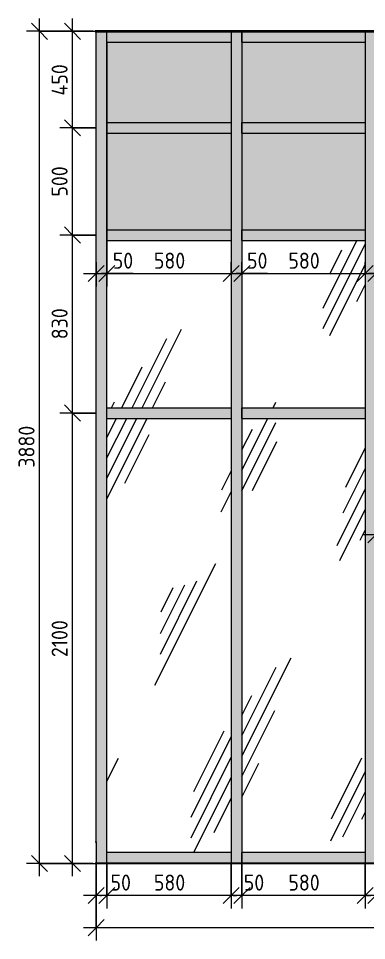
# Model space of a CAD drawing. Header units: millimetres. Extents: x -12093 to 14377, y -395 to 12857.
# Drawn here: x 3289 to 4913, y -360 to 3940 of the extents above; entities that cross this region are included whole.
import ezdxf

# ---------------------------------------------------------------- set-up
doc = ezdxf.new("R2010")
doc.units = ezdxf.units.MM
for name, color, linetype, lineweight in [('A-ANNO-DIMS', 7, 'Continuous', 9), ('A-ANNO-DIMS-50', 7, 'Continuous', 9), ('A-FLOR', 7, 'Continuous', 9), ('A-GENM', 7, 'Continuous', 9), ('A-GLAZ-CURT', 7, 'Continuous', 9), ('A-GLAZ-CWMG', 7, 'Continuous', 9), ('A-WALL-PATT', 7, 'Continuous', 9), ('I-WALL', 7, 'Continuous', 9)]:
    doc.layers.add(name, color=color, linetype=linetype, lineweight=lineweight)
for name, color, linetype, lineweight, true_color in [('A-FLOR-1', 7, 'Continuous', 9, 0x787878), ('A-FLOR-FNSH-1', 7, 'Continuous', 25, 0x3c3c3c), ('A-FLOR-FNSH-2', 7, 'Continuous', 35, 0x3c3c3c)]:
    doc.layers.add(name, color=color, linetype=linetype, lineweight=lineweight, true_color=true_color)
doc.styles.add('ISOCPEUR', font='isocpeur.ttf', dxfattribs={"width": 0.9, "height": 75})
doc.dimstyles.new('ISO-1_5', dxfattribs={"dimscale": 304.8, "dimtxt": 74.698588, "dimasz": 0.246063, "dimexe": 0.19685, "dimexo": 0, "dimgap": 0, "dimtad": 1, "dimdec": 0, "dimrnd": 10, "dimzin": 0, "dimdsep": 46, "dimtxsty": 'ISOCPEUR', "dimblk1": 'OBLIQUE', "dimblk2": 'OBLIQUE', "dimsah": 1, "dimcen": 0.09, "dimdle": 0.19685, "dimazin": 0, "dimtfac": 1, "dimtdec": 4, "dimtix": 1, "dimtmove": 0, "dimatfit": 3, "dimfxl": 1, "dimtvp": 1, "dimtolj": 1, "dimtzin": 0, "dimarcsym": 2})
doc.dimstyles.new('ISO-1_5_1', dxfattribs={"dimscale": 304.8, "dimtxt": 74.698588, "dimasz": 0.246063, "dimexe": 0.19685, "dimexo": 0, "dimgap": 0, "dimtad": 1, "dimdec": 0, "dimrnd": 10, "dimzin": 0, "dimdsep": 46, "dimtxsty": 'ISOCPEUR', "dimblk1": 'OBLIQUE', "dimblk2": 'OBLIQUE', "dimsah": 1, "dimcen": 0.09, "dimdle": 0.19685, "dimazin": 0, "dimtfac": 1, "dimtdec": 4, "dimtix": 1, "dimtmove": 1, "dimatfit": 3, "dimfxl": 1, "dimtvp": 1, "dimtolj": 1, "dimtzin": 0, "dimarcsym": 2})
pattern_1 = [(63.435, (-15626.8, 63.5), (-511.17, 1533.5), [635, -381, 635, -381, -807.81]), (63.435, (-15626.8, 63.5), (-511.17, 1533.5), [-2032, 254, -553.8]), (63.435, (-15658.5, 95.2), (-511.17, 1533.5), [508, -635, 381, -381, -934.81]), (63.435, (-15658.5, 95.2), (-511.17, 1533.5), [-1905, 444.5, -490.3]), (63.435, (-15658.5, 190.5), (-511.17, 1533.5), [381, -762, 254, -381, -1061.81]), (63.435, (-15658.5, 190.5), (-511.17, 1533.5), [-1778, 571.5, -490.3]), (63.435, (-15563.3, 95.2), (-511.17, 1533.5), [381, -762, 317.5, -12809.3]), (63.435, (-15468, 190.5), (-511.17, 1533.5), [190.5, -952.5, 127, -12999.8]), (63.435, (-15626.8, 349.2), (-511.17, 1533.5), [127, -952.5, 127, -508, -1125.31]), (63.435, (-15626.8, 349.2), (-511.17, 1533.5), [-1714.5, 317.5, -807.8]), (63.435, (-15055.3, 254), (-511.17, 1533.5), [635, -952.5, 762, -503]), (63.435, (-15055.3, 158.8), (-511.17, 1533.5), [889, -635, 952.5, -376]), (63.435, (-14991.8, 190.5), (-511.17, 1533.5), [1016, -508, 762, -553.8]), (63.435, (-14896.5, 285.8), (-511.17, 1533.5), [635, -889, 508, -807.8]), (63.435, (-14991.8, 476.2), (-511.17, 1533.5), [317.5, -1270, 381, -871.3]), (63.435, (-14801.3, 381), (-511.17, 1533.5), [254, -1270, 254, -1061.8])]

# ---------------------------------------------------------------- blocks, each defined once
blk = doc.blocks.new('Системная панель - Стекло - 40мм-31924845-В-4')
at = {"layer": 'A-GLAZ-CURT'}
h = blk.add_hatch(dxfattribs=at)
h.set_pattern_fill('FP_6', color=256, style=0, pattern_type=2)
h.set_pattern_definition(pattern_1)
h.paths.add_polyline_path([(-7610, 50), (-7030, 50), (-7030, 2075), (-7610, 2075), (-7610, 1942.6)])
blk = doc.blocks.new('Прямоугольный импост - Импост структурный с накладкой - 190мм-31923628-В-4')
at = {"layer": 'A-GLAZ-CWMG'}
blk.add_hatch(color=256, dxfattribs=at).paths.add_polyline_path([(-7610, 0), (-7030, 0), (-7030, 50), (-7610, 50), (-7610, 40)])
for p, q in [((-7610, 0), (-7610, 50)), ((-7030, 50), (-7610, 50)), ((-7030, 50), (-7030, 0))]:
    blk.add_line(p, q, dxfattribs=at)
blk = doc.blocks.new('Прямоугольный импост - Импост структурный с накладкой - 190мм-32634287-В-4')
at = {"layer": 'A-GLAZ-CWMG'}
blk.add_hatch(color=256, dxfattribs=at).paths.add_polyline_path([(-7660, 3430), (-7610, 3430), (-7610, 3880), (-7660, 3880), (-7660, 3445)])
blk.add_line((-7610, 3430), (-7610, 3880), dxfattribs=at)
blk = doc.blocks.new('Прямоугольный импост - Импост структурный с накладкой - 190мм-31924841-В-4')
at = {"layer": 'A-GLAZ-CWMG'}
blk.add_hatch(color=256, dxfattribs=at).paths.add_polyline_path([(-6395, 0), (-6390, 0), (-6390, 2), (-6355, 2), (-6355, 2100), (-6405, 2100), (-6405, 0)])
for p, q in [((-6405, 2100), (-6405, 0)), ((-6355, 2100), (-6355, 2))]:
    blk.add_line(p, q, dxfattribs=at)
blk = doc.blocks.new('Системная панель - Стекло - 40мм-33226605-В-4')
at = {"layer": 'A-GLAZ-CURT'}
h = blk.add_hatch(dxfattribs=at)
h.set_pattern_fill('FP_6', color=256, style=0, pattern_type=2)
h.set_pattern_definition(pattern_1)
h.paths.add_polyline_path([(-7030, 2125), (-7030, 2905), (-7610, 2905), (-7610, 2125)])
blk = doc.blocks.new('Прямоугольный импост - Импост структурный с накладкой - 190мм-32633541-В-4')
at = {"layer": 'A-GLAZ-CWMG'}
blk.add_hatch(color=256, dxfattribs=at).paths.add_polyline_path([(-7660, 0), (-7610, 0), (-7610, 2100), (-7660, 2100), (-7660, 100)])
blk.add_line((-7610, 0), (-7610, 2100), dxfattribs=at)
blk = doc.blocks.new('Прямоугольный импост - Импост структурный с накладкой - 190мм-33226602-В-4')
at = {"layer": 'A-GLAZ-CWMG'}
blk.add_hatch(color=256, dxfattribs=at).paths.add_polyline_path([(-6405, 2100), (-6355, 2100), (-6355, 2930), (-6405, 2930), (-6405, 2115)])
for p, q in [((-6405, 2930), (-6405, 2100)), ((-6355, 2930), (-6355, 2100))]:
    blk.add_line(p, q, dxfattribs=at)
blk = doc.blocks.new('Прямоугольный импост - Импост структурный с накладкой - 190мм-32633539-В-4')
at = {"layer": 'A-GLAZ-CWMG'}
blk.add_hatch(color=256, dxfattribs=at).paths.add_polyline_path([(-7030, 2075), (-7030, 2125), (-7610, 2125), (-7610, 2075)])
for p, q in [((-7610, 2075), (-7610, 2125)), ((-7610, 2125), (-7030, 2125)), ((-7030, 2125), (-7030, 2075)), ((-7610, 2075), (-7030, 2075))]:
    blk.add_line(p, q, dxfattribs=at)
blk = doc.blocks.new('Системная панель - Стекло - 40мм-31924851-В-4')
at = {"layer": 'A-GLAZ-CURT'}
h = blk.add_hatch(dxfattribs=at)
h.set_pattern_fill('FP_6', color=256, style=0, pattern_type=2)
h.set_pattern_definition(pattern_1)
h.paths.add_polyline_path([(-6405, 50), (-6405, 2075), (-6980, 2075), (-6980, 50)])
blk = doc.blocks.new('Системная панель - Стекло - 40мм-33226608-В-4')
at = {"layer": 'A-GLAZ-CURT'}
h = blk.add_hatch(dxfattribs=at)
h.set_pattern_fill('FP_6', color=256, style=0, pattern_type=2)
h.set_pattern_definition(pattern_1)
h.paths.add_polyline_path([(-6405, 2125), (-6405, 2905), (-6980, 2905), (-6980, 2125), (-6680.3, 2125)])
blk = doc.blocks.new('Прямоугольный импост - Импост структурный с накладкой - 190мм-31923824-В-4')
at = {"layer": 'A-GLAZ-CWMG'}
blk.add_hatch(color=256, dxfattribs=at).paths.add_polyline_path([(-6980, 3830), (-6405, 3830), (-6405, 3880), (-6980, 3880), (-6980, 3840)])
for p, q in [((-6980, 3830), (-6980, 3880)), ((-6405, 3880), (-6405, 3830)), ((-6980, 3830), (-6405, 3830))]:
    blk.add_line(p, q, dxfattribs=at)
blk = doc.blocks.new('Прямоугольный импост - Импост структурный с накладкой - 190мм-31923631-В-4')
at = {"layer": 'A-GLAZ-CWMG'}
blk.add_hatch(color=256, dxfattribs=at).paths.add_polyline_path([(-7030, 3830), (-7030, 3880), (-7610, 3880), (-7610, 3830)])
for p, q in [((-7610, 3830), (-7610, 3880)), ((-7030, 3880), (-7030, 3830)), ((-7610, 3830), (-7030, 3830))]:
    blk.add_line(p, q, dxfattribs=at)
blk = doc.blocks.new('Прямоугольный импост - Импост структурный с накладкой - 190мм-31923825-В-4')
at = {"layer": 'A-GLAZ-CWMG'}
blk.add_hatch(color=256, dxfattribs=at).paths.add_polyline_path([(-6405, 0), (-6405, 50), (-6980, 50), (-6980, 0)])
for p, q in [((-6980, 0), (-6980, 50)), ((-6405, 50), (-6980, 50)), ((-6405, 50), (-6405, 0))]:
    blk.add_line(p, q, dxfattribs=at)
blk = doc.blocks.new('Прямоугольный импост - Импост структурный с накладкой - 190мм-31923826-В-4')
at = {"layer": 'A-GLAZ-CWMG'}
blk.add_hatch(color=256, dxfattribs=at).paths.add_polyline_path([(-6405, 2075), (-6405, 2125), (-6980, 2125), (-6980, 2075), (-6680.3, 2075)])
for p, q in [((-6980, 2075), (-6980, 2125)), ((-6980, 2125), (-6405, 2125)), ((-6405, 2125), (-6405, 2075)), ((-6980, 2075), (-6405, 2075))]:
    blk.add_line(p, q, dxfattribs=at)
blk = doc.blocks.new('Плинтус - Плинтус керамогранит бежевый-32865246-В-4')
at = {"layer": 'A-GENM'}
blk.add_hatch(color=256, dxfattribs=at).paths.add_polyline_path([(-7660, 0), (-7660, 100), (-7664.3, 100), (-7664.3, 0)])
for p, q in [((-7664.3, 100), (-7660, 100)), ((-7660, 100), (-7660, 0))]:
    blk.add_line(p, q, dxfattribs=at)
blk = doc.blocks.new('Прямоугольный импост - Импост структурный с накладкой - 190мм-33226603-В-4')
at = {"layer": 'A-GLAZ-CWMG'}
blk.add_hatch(color=256, dxfattribs=at).paths.add_polyline_path([(-6990, 2100), (-6980, 2100), (-6980, 2930), (-7030, 2930), (-7030, 2100), (-7020, 2100)])
for p, q in [((-7030, 2930), (-7030, 2100)), ((-6980, 2930), (-6980, 2100))]:
    blk.add_line(p, q, dxfattribs=at)
blk = doc.blocks.new('Прямоугольный импост - Импост структурный с накладкой - 190мм-31924844-В-4')
at = {"layer": 'A-GLAZ-CWMG'}
blk.add_hatch(color=256, dxfattribs=at).paths.add_polyline_path([(-6980, 0), (-6980, 2100), (-7030, 2100), (-7030, 0), (-6990, 0)])
for p, q in [((-7030, 2100), (-7030, 0)), ((-6980, 2100), (-6980, 0))]:
    blk.add_line(p, q, dxfattribs=at)
blk = doc.blocks.new('Системная панель - Сэндвич - 40мм-32634336-В-4')
at = {"layer": 'A-GLAZ-CURT'}
blk.add_hatch(color=256, dxfattribs=at).paths.add_polyline_path([(-7610, 3455), (-7030, 3455), (-7030, 3830), (-7610, 3830), (-7610, 3470)])
blk = doc.blocks.new('Системная панель - Сэндвич - 40мм-32634339-В-4')
at = {"layer": 'A-GLAZ-CURT'}
blk.add_hatch(color=256, dxfattribs=at).paths.add_polyline_path([(-6405, 3455), (-6405, 3830), (-6980, 3830), (-6980, 3455), (-6680.3, 3455)])
blk = doc.blocks.new('Прямоугольный импост - Импост структурный с накладкой - 190мм-33226610-В-4')
at = {"layer": 'A-GLAZ-CWMG'}
blk.add_hatch(color=256, dxfattribs=at).paths.add_polyline_path([(-7620, 2930), (-7610, 2930), (-7610, 3430), (-7660, 3430), (-7660, 2930), (-7640, 2930)])
blk.add_line((-7610, 2930), (-7610, 3430), dxfattribs=at)
blk = doc.blocks.new('Прямоугольный импост - Импост структурный с накладкой - 190мм-32634128-В-4')
at = {"layer": 'A-GLAZ-CWMG'}
blk.add_hatch(color=256, dxfattribs=at).paths.add_polyline_path([(-7610, 3405), (-7030, 3405), (-7030, 3455), (-7610, 3455), (-7610, 3415)])
for p, q in [((-7610, 3405), (-7610, 3455)), ((-7610, 3455), (-7030, 3455)), ((-7030, 3455), (-7030, 3405)), ((-7610, 3405), (-7030, 3405))]:
    blk.add_line(p, q, dxfattribs=at)
blk = doc.blocks.new('Прямоугольный импост - Импост структурный с накладкой - 190мм-32634286-В-4')
at = {"layer": 'A-GLAZ-CWMG'}
blk.add_hatch(color=256, dxfattribs=at).paths.add_polyline_path([(-6980, 3430), (-6980, 3880), (-7030, 3880), (-7030, 3430), (-6990, 3430)])
for p, q in [((-7030, 3880), (-7030, 3430)), ((-6980, 3880), (-6980, 3430))]:
    blk.add_line(p, q, dxfattribs=at)
blk = doc.blocks.new('Системная панель - Стемалит желтый-33226644-В-4')
at = {"layer": 'A-GLAZ-CURT'}
blk.add_hatch(color=256, dxfattribs=at).paths.add_polyline_path([(-7610, 2955), (-7030, 2955), (-7030, 3405), (-7610, 3405)])
blk = doc.blocks.new('Системная панель - Стемалит желтый-33226645-В-4')
at = {"layer": 'A-GLAZ-CURT'}
blk.add_hatch(color=256, dxfattribs=at).paths.add_polyline_path([(-6980, 2955), (-6405, 2955), (-6405, 3405), (-6980, 3405)])
blk = doc.blocks.new('Прямоугольный импост - Импост структурный с накладкой - 190мм-33226616-В-4')
at = {"layer": 'A-GLAZ-CWMG'}
blk.add_hatch(color=256, dxfattribs=at).paths.add_polyline_path([(-7610, 2100), (-7610, 2930), (-7660, 2930), (-7660, 2100), (-7620, 2100)])
blk.add_line((-7610, 2100), (-7610, 2930), dxfattribs=at)
blk = doc.blocks.new('Прямоугольный импост - Импост структурный с накладкой - 190мм-33226604-В-4')
at = {"layer": 'A-GLAZ-CWMG'}
blk.add_hatch(color=256, dxfattribs=at).paths.add_polyline_path([(-6990, 2930), (-6980, 2930), (-6980, 3430), (-7030, 3430), (-7030, 2930), (-7020, 2930)])
for p, q in [((-7030, 3430), (-7030, 2930)), ((-6980, 3430), (-6980, 2930))]:
    blk.add_line(p, q, dxfattribs=at)
blk = doc.blocks.new('DIMBLOCK92-В-4')
at = {"layer": 'A-ANNO-DIMS-50'}
for p, q in [((4957.1, 1478.7), (4957.1, 1591.8)), ((5857.1, 1478.7), (5857.1, 1591.8)), ((5857.1, 1531.8), (4897.1, 1531.8)), ((4957.1, 1531.8), (4957.1, 1478.7)), ((5857.1, 1531.8), (5857.1, 1478.7))]:
    blk.add_line(p, q, dxfattribs=at)
at = {"layer": 'A-ANNO-DIMS-50', "lineweight": 20}
for p, q in [((4957.1, 1531.8), (4994.6, 1569.3)), ((5857.1, 1531.8), (5894.6, 1569.3)), ((4957.1, 1531.8), (4919.6, 1494.3)), ((5857.1, 1531.8), (5819.6, 1494.3))]:
    blk.add_line(p, q, dxfattribs=at)
at = {"layer": 'A-ANNO-DIMS-50', "color": 0, "insert": (5335.9, 1629.8), "char_height": 75, "width": 170.658, "attachment_point": 1, "line_spacing_factor": 1.149209, "style": 'ISOCPEUR'}
blk.add_mtext('900', dxfattribs=at)
blk = doc.blocks.new('_Oblique')
at = {"color": 0, "linetype": 'ByBlock', "lineweight": -2}
blk.add_line((-0.5, -0.5), (0.5, 0.5), dxfattribs=at)
blk = doc.blocks.new('DIMBLOCK93-В-4')
at = {"layer": 'A-ANNO-DIMS-50'}
for p, q in [((3702.1, 3830), (3702.1, 2690.1)), ((3702.1, 2750.1), (3702.1, 3830)), ((3652.1, 2803.1), (3652.1, 2690.1)), ((3652.1, 2750.1), (3652.1, 2803.1)), ((3592.1, 2750.1), (3702.1, 2750.1)), ((3679.2, 2750.1), (3677.1, 2750.1)), ((3824, 2750.1), (3679.2, 2750.1))]:
    blk.add_line(p, q, dxfattribs=at)
at = {"layer": 'A-ANNO-DIMS-50', "lineweight": 20}
for p, q in [((3652.1, 2750.1), (3689.6, 2787.6)), ((3702.1, 2750.1), (3739.6, 2787.6)), ((3652.1, 2750.1), (3614.6, 2712.6)), ((3702.1, 2750.1), (3664.6, 2712.6))]:
    blk.add_line(p, q, dxfattribs=at)
at = {"layer": 'A-ANNO-DIMS-50', "color": 0, "insert": (3729.2, 2848), "char_height": 75, "width": 113.772, "attachment_point": 1, "line_spacing_factor": 1.149209, "style": 'ISOCPEUR'}
blk.add_mtext('50', dxfattribs=at)
blk = doc.blocks.new('DIMBLOCK94-В-4')
at = {"layer": 'A-ANNO-DIMS-50'}
for p, q in [((3702.1, 3830), (3702.1, 2690.1)), ((3702.1, 2750.1), (3702.1, 3830)), ((4282.1, 2803.1), (4282.1, 2690.1)), ((4282.1, 2750.1), (4282.1, 2803.1)), ((3702.1, 2750.1), (4282.1, 2750.1))]:
    blk.add_line(p, q, dxfattribs=at)
at = {"layer": 'A-ANNO-DIMS-50', "lineweight": 20}
for p, q in [((3702.1, 2750.1), (3739.6, 2787.6)), ((4282.1, 2750.1), (4319.6, 2787.6)), ((3702.1, 2750.1), (3664.6, 2712.6)), ((4282.1, 2750.1), (4244.6, 2712.6))]:
    blk.add_line(p, q, dxfattribs=at)
at = {"layer": 'A-ANNO-DIMS-50', "color": 0, "insert": (3920.9, 2848), "char_height": 75, "width": 170.658, "attachment_point": 1, "line_spacing_factor": 1.149209, "style": 'ISOCPEUR'}
blk.add_mtext('580', dxfattribs=at)
blk = doc.blocks.new('DIMBLOCK95-В-4')
at = {"layer": 'A-ANNO-DIMS-50'}
for p, q in [((4282.1, 2803.1), (4282.1, 2690.1)), ((4282.1, 2750.1), (4282.1, 2803.1)), ((4332.1, 2803.1), (4332.1, 2690.1)), ((4332.1, 2750.1), (4332.1, 2803.1)), ((4282.1, 2750.1), (4332.1, 2750.1)), ((4305.6, 2750.1), (4307.1, 2750.1)), ((4450.4, 2750.1), (4305.6, 2750.1))]:
    blk.add_line(p, q, dxfattribs=at)
at = {"layer": 'A-ANNO-DIMS-50', "lineweight": 20}
for p, q in [((4282.1, 2750.1), (4319.6, 2787.6)), ((4332.1, 2750.1), (4369.6, 2787.6)), ((4282.1, 2750.1), (4244.6, 2712.6)), ((4332.1, 2750.1), (4294.6, 2712.6))]:
    blk.add_line(p, q, dxfattribs=at)
at = {"layer": 'A-ANNO-DIMS-50', "color": 0, "insert": (4355.6, 2848), "char_height": 75, "width": 113.772, "attachment_point": 1, "line_spacing_factor": 1.149209, "style": 'ISOCPEUR'}
blk.add_mtext('50', dxfattribs=at)
blk = doc.blocks.new('DIMBLOCK96-В-4')
at = {"layer": 'A-ANNO-DIMS-50'}
for p, q in [((4332.1, 2803.1), (4332.1, 2690.1)), ((4332.1, 2750.1), (4332.1, 2803.1)), ((4907.1, 2803.1), (4907.1, 2690.1)), ((4907.1, 2750.1), (4907.1, 2803.1)), ((4332.1, 2750.1), (4907.1, 2750.1))]:
    blk.add_line(p, q, dxfattribs=at)
at = {"layer": 'A-ANNO-DIMS-50', "lineweight": 20}
for p, q in [((4332.1, 2750.1), (4369.6, 2787.6)), ((4907.1, 2750.1), (4944.6, 2787.6)), ((4332.1, 2750.1), (4294.6, 2712.6)), ((4907.1, 2750.1), (4869.6, 2712.6))]:
    blk.add_line(p, q, dxfattribs=at)
at = {"layer": 'A-ANNO-DIMS-50', "color": 0, "insert": (4548.4, 2848), "char_height": 75, "width": 170.658, "attachment_point": 1, "line_spacing_factor": 1.149209, "style": 'ISOCPEUR'}
blk.add_mtext('580', dxfattribs=at)
blk = doc.blocks.new('DIMBLOCK97-В-4')
at = {"layer": 'A-ANNO-DIMS-50'}
for p, q in [((4907.1, 2803.1), (4907.1, 2690.1)), ((4907.1, 2750.1), (4907.1, 2803.1)), ((4957.1, 2803.1), (4957.1, 2690.1)), ((4957.1, 2750.1), (4957.1, 2803.1)), ((4907.1, 2750.1), (4957.1, 2750.1)), ((4921.9, 2750.1), (4932.1, 2750.1)), ((5066.7, 2750.1), (4921.9, 2750.1))]:
    blk.add_line(p, q, dxfattribs=at)
at = {"layer": 'A-ANNO-DIMS-50', "lineweight": 20}
for p, q in [((4907.1, 2750.1), (4944.6, 2787.6)), ((4957.1, 2750.1), (4994.6, 2787.6)), ((4907.1, 2750.1), (4869.6, 2712.6)), ((4957.1, 2750.1), (4919.6, 2712.6))]:
    blk.add_line(p, q, dxfattribs=at)
at = {"layer": 'A-ANNO-DIMS-50', "color": 0, "insert": (4971.9, 2848), "char_height": 75, "width": 113.772, "attachment_point": 1, "line_spacing_factor": 1.149209, "style": 'ISOCPEUR'}
blk.add_mtext('50', dxfattribs=at)
blk = doc.blocks.new('DIMBLOCK102-В-4')
at = {"layer": 'A-ANNO-DIMS-50', "lineweight": 20}
for p, q in [((3541.8, 2100), (3504.3, 2137.5)), ((3541.8, 2100), (3579.3, 2062.5)), ((3541.8, 0), (3504.3, 37.5)), ((3541.8, 0), (3579.3, -37.5))]:
    blk.add_line(p, q, dxfattribs=at)
at = {"layer": 'A-ANNO-DIMS-50'}
for p, q in [((3652.1, 2100), (3481.8, 2100)), ((3541.8, -60), (3541.8, 2100)), ((3541.8, 2100), (3652.1, 2100)), ((3638.1, 0), (3481.8, 0)), ((3541.8, 0), (3648, 0))]:
    blk.add_line(p, q, dxfattribs=at)
at = {"layer": 'A-ANNO-DIMS-50', "color": 0, "insert": (3443.8, 961.7), "char_height": 75, "width": 212.029, "attachment_point": 1, "rotation": 90, "line_spacing_factor": 1.149209, "style": 'ISOCPEUR'}
blk.add_mtext('2100', dxfattribs=at)
blk = doc.blocks.new('DIMBLOCK103-В-4')
at = {"layer": 'A-ANNO-DIMS-50', "lineweight": 20}
for p, q in [((3541.8, 2930), (3504.3, 2967.5)), ((3541.8, 2930), (3579.3, 2892.5)), ((3541.8, 2100), (3504.3, 2137.5)), ((3541.8, 2100), (3579.3, 2062.5))]:
    blk.add_line(p, q, dxfattribs=at)
at = {"layer": 'A-ANNO-DIMS-50'}
for p, q in [((3652.1, 2930), (3481.8, 2930)), ((3541.8, 2100), (3541.8, 2930)), ((3541.8, 2930), (3652.1, 2930)), ((3652.1, 2100), (3481.8, 2100)), ((3541.8, 2100), (3652.1, 2100))]:
    blk.add_line(p, q, dxfattribs=at)
at = {"layer": 'A-ANNO-DIMS-50', "color": 0, "insert": (3443.8, 2443.9), "char_height": 75, "width": 170.658, "attachment_point": 1, "rotation": 90, "line_spacing_factor": 1.149209, "style": 'ISOCPEUR'}
blk.add_mtext('830', dxfattribs=at)
blk = doc.blocks.new('DIMBLOCK104-В-4')
at = {"layer": 'A-ANNO-DIMS-50', "lineweight": 20}
for p, q in [((3541.8, 3430), (3504.3, 3467.5)), ((3541.8, 3430), (3579.3, 3392.5)), ((3541.8, 2930), (3504.3, 2967.5)), ((3541.8, 2930), (3579.3, 2892.5))]:
    blk.add_line(p, q, dxfattribs=at)
at = {"layer": 'A-ANNO-DIMS-50'}
for p, q in [((3652.1, 3430), (3481.8, 3430)), ((3541.8, 2930), (3541.8, 3430)), ((3541.8, 3430), (3652.1, 3430)), ((3652.1, 2930), (3481.8, 2930)), ((3541.8, 2930), (3652.1, 2930))]:
    blk.add_line(p, q, dxfattribs=at)
at = {"layer": 'A-ANNO-DIMS-50', "color": 0, "insert": (3443.8, 3108.9), "char_height": 75, "width": 170.658, "attachment_point": 1, "rotation": 90, "line_spacing_factor": 1.149209, "style": 'ISOCPEUR'}
blk.add_mtext('500', dxfattribs=at)
blk = doc.blocks.new('DIMBLOCK105-В-4')
at = {"layer": 'A-ANNO-DIMS-50', "lineweight": 20}
for p, q in [((3541.8, 3880), (3504.3, 3917.5)), ((3541.8, 3880), (3579.3, 3842.5)), ((3541.8, 3430), (3504.3, 3467.5)), ((3541.8, 3430), (3579.3, 3392.5))]:
    blk.add_line(p, q, dxfattribs=at)
at = {"layer": 'A-ANNO-DIMS-50'}
for p, q in [((3541.8, 3430), (3541.8, 3940)), ((3638.1, 3880), (3481.8, 3880)), ((3541.8, 3880), (3648, 3880)), ((3652.1, 3430), (3481.8, 3430)), ((3541.8, 3430), (3652.1, 3430))]:
    blk.add_line(p, q, dxfattribs=at)
at = {"layer": 'A-ANNO-DIMS-50', "color": 0, "insert": (3443.8, 3580.3), "char_height": 75, "width": 179.277, "attachment_point": 1, "rotation": 90, "line_spacing_factor": 1.149209, "style": 'ISOCPEUR'}
blk.add_mtext('450', dxfattribs=at)
blk = doc.blocks.new('DIMBLOCK106-В-4')
at = {"layer": 'A-ANNO-DIMS-50', "lineweight": 20}
for p, q in [((3387.4, 3880), (3349.9, 3917.5)), ((3387.4, 3880), (3424.9, 3842.5)), ((3387.4, 0), (3349.9, 37.5)), ((3387.4, 0), (3424.9, -37.5))]:
    blk.add_line(p, q, dxfattribs=at)
at = {"layer": 'A-ANNO-DIMS-50'}
for p, q in [((3387.4, -60), (3387.4, 3940)), ((3638.1, 3880), (3327.4, 3880)), ((3387.4, 3880), (3648, 3880)), ((3638.1, 0), (3327.4, 0)), ((3387.4, 0), (3648, 0))]:
    blk.add_line(p, q, dxfattribs=at)
at = {"layer": 'A-ANNO-DIMS-50', "color": 0, "insert": (3289.4, 1845.2), "char_height": 75, "width": 227.543, "attachment_point": 1, "rotation": 90, "line_spacing_factor": 1.149209, "style": 'ISOCPEUR'}
blk.add_mtext('3880', dxfattribs=at)
blk = doc.blocks.new('DIMBLOCK111-В-4')
at = {"layer": 'A-ANNO-DIMS-50'}
for p, q in [((4907.1, 0), (4907.1, -210.1)), ((4907.1, -150.1), (4907.1, 0)), ((4957.1, 0), (4957.1, -210.1)), ((4957.1, -150.1), (4957.1, 0)), ((4957.1, -150.1), (4907.1, -150.1)), ((4913, -150.1), (4932.1, -150.1)), ((5057.9, -150.1), (4913, -150.1))]:
    blk.add_line(p, q, dxfattribs=at)
at = {"layer": 'A-ANNO-DIMS-50', "lineweight": 20}
for p, q in [((4907.1, -150.1), (4944.6, -112.6)), ((4957.1, -150.1), (4994.6, -112.6)), ((4907.1, -150.1), (4869.6, -187.6)), ((4957.1, -150.1), (4919.6, -187.6))]:
    blk.add_line(p, q, dxfattribs=at)
at = {"layer": 'A-ANNO-DIMS-50', "color": 0, "insert": (4963, -52.1), "char_height": 75, "width": 113.772, "attachment_point": 1, "line_spacing_factor": 1.149209, "style": 'ISOCPEUR'}
blk.add_mtext('50', dxfattribs=at)
blk = doc.blocks.new('DIMBLOCK112-В-4')
at = {"layer": 'A-ANNO-DIMS-50'}
for p, q in [((4332.1, 0), (4332.1, -210.1)), ((4332.1, -150.1), (4332.1, 0)), ((4907.1, 0), (4907.1, -210.1)), ((4907.1, -150.1), (4907.1, 0)), ((4907.1, -150.1), (4332.1, -150.1))]:
    blk.add_line(p, q, dxfattribs=at)
at = {"layer": 'A-ANNO-DIMS-50', "lineweight": 20}
for p, q in [((4332.1, -150.1), (4369.6, -112.6)), ((4907.1, -150.1), (4944.6, -112.6)), ((4332.1, -150.1), (4294.6, -187.6)), ((4907.1, -150.1), (4869.6, -187.6))]:
    blk.add_line(p, q, dxfattribs=at)
at = {"layer": 'A-ANNO-DIMS-50', "color": 0, "insert": (4548.4, -52.1), "char_height": 75, "width": 170.658, "attachment_point": 1, "line_spacing_factor": 1.149209, "style": 'ISOCPEUR'}
blk.add_mtext('580', dxfattribs=at)
blk = doc.blocks.new('DIMBLOCK113-В-4')
at = {"layer": 'A-ANNO-DIMS-50'}
for p, q in [((4282.1, 0), (4282.1, -210.1)), ((4282.1, -150.1), (4282.1, 0)), ((4332.1, 0), (4332.1, -210.1)), ((4332.1, -150.1), (4332.1, 0)), ((4332.1, -150.1), (4282.1, -150.1)), ((4290.4, -150.1), (4307.1, -150.1)), ((4435.2, -150.1), (4290.4, -150.1))]:
    blk.add_line(p, q, dxfattribs=at)
at = {"layer": 'A-ANNO-DIMS-50', "lineweight": 20}
for p, q in [((4282.1, -150.1), (4319.6, -112.6)), ((4332.1, -150.1), (4369.6, -112.6)), ((4282.1, -150.1), (4244.6, -187.6)), ((4332.1, -150.1), (4294.6, -187.6))]:
    blk.add_line(p, q, dxfattribs=at)
at = {"layer": 'A-ANNO-DIMS-50', "color": 0, "insert": (4340.4, -52.1), "char_height": 75, "width": 113.772, "attachment_point": 1, "line_spacing_factor": 1.149209, "style": 'ISOCPEUR'}
blk.add_mtext('50', dxfattribs=at)
blk = doc.blocks.new('DIMBLOCK114-В-4')
at = {"layer": 'A-ANNO-DIMS-50'}
for p, q in [((3702.1, 0), (3702.1, -210.1)), ((3702.1, -150.1), (3702.1, 0)), ((4282.1, 0), (4282.1, -210.1)), ((4282.1, -150.1), (4282.1, 0)), ((4282.1, -150.1), (3702.1, -150.1))]:
    blk.add_line(p, q, dxfattribs=at)
at = {"layer": 'A-ANNO-DIMS-50', "lineweight": 20}
for p, q in [((3702.1, -150.1), (3739.6, -112.6)), ((4282.1, -150.1), (4319.6, -112.6)), ((3702.1, -150.1), (3664.6, -187.6)), ((4282.1, -150.1), (4244.6, -187.6))]:
    blk.add_line(p, q, dxfattribs=at)
at = {"layer": 'A-ANNO-DIMS-50', "color": 0, "insert": (3920.9, -52.1), "char_height": 75, "width": 170.658, "attachment_point": 1, "line_spacing_factor": 1.149209, "style": 'ISOCPEUR'}
blk.add_mtext('580', dxfattribs=at)
blk = doc.blocks.new('DIMBLOCK115-В-4')
at = {"layer": 'A-ANNO-DIMS-50'}
for p, q in [((3702.1, 0), (3702.1, -210.1)), ((3702.1, -150.1), (3702.1, 0)), ((3652.1, 0), (3652.1, -210.1)), ((3652.1, -150.1), (3652.1, 0)), ((3702.1, -150.1), (3592.1, -150.1)), ((3668.7, -150.1), (3677.1, -150.1)), ((3813.5, -150.1), (3668.7, -150.1))]:
    blk.add_line(p, q, dxfattribs=at)
at = {"layer": 'A-ANNO-DIMS-50', "lineweight": 20}
for p, q in [((3652.1, -150.1), (3689.6, -112.6)), ((3702.1, -150.1), (3739.6, -112.6)), ((3652.1, -150.1), (3614.6, -187.6)), ((3702.1, -150.1), (3664.6, -187.6))]:
    blk.add_line(p, q, dxfattribs=at)
at = {"layer": 'A-ANNO-DIMS-50', "color": 0, "insert": (3718.7, -52.1), "char_height": 75, "width": 113.772, "attachment_point": 1, "line_spacing_factor": 1.149209, "style": 'ISOCPEUR'}
blk.add_mtext('50', dxfattribs=at)
blk = doc.blocks.new('DIMBLOCK116-В-4')
at = {"layer": 'A-ANNO-DIMS-50'}
for p, q in [((3652.1, 0), (3652.1, -359.9)), ((3652.1, -299.9), (3652.1, 0)), ((7582.1, 0), (7582.1, -359.9)), ((7582.1, -299.9), (7582.1, 0)), ((7642.1, -299.9), (3592.1, -299.9))]:
    blk.add_line(p, q, dxfattribs=at)
at = {"layer": 'A-ANNO-DIMS-50', "lineweight": 20}
for p, q in [((3652.1, -299.9), (3614.6, -337.4)), ((3652.1, -299.9), (3689.6, -262.4)), ((7582.1, -299.9), (7544.6, -337.4)), ((7582.1, -299.9), (7619.6, -262.4))]:
    blk.add_line(p, q, dxfattribs=at)
at = {"layer": 'A-ANNO-DIMS-50', "color": 0, "insert": (5522.2, -201.9), "char_height": 75, "width": 227.543, "attachment_point": 1, "line_spacing_factor": 1.149209, "style": 'ISOCPEUR'}
blk.add_mtext('3930', dxfattribs=at)

msp = doc.modelspace()

# ---------------------------------------------------------------- hatches: boundary and pattern name
at = {"layer": 'A-FLOR-1'}
h = msp.add_hatch(dxfattribs=at)
h.set_pattern_fill('FP_5', color=256, style=0, pattern_type=2)
h.set_pattern_definition([(45, (-4441.73, 0), (-28.51267, 28.51267), []), (45, (-4413.22, 0), (-28.51267, 28.51267), [50.403, -10.081, 1.676, -8.404])])
h.paths.add_polyline_path([(5615.8, 3880), (7583.9, 3880), (7583.9, 3886.2), (3647.8, 3886.2), (3647.8, 3880), (4631.8, 3880)])
at = {"layer": 'A-WALL-PATT'}
msp.add_hatch(color=256, dxfattribs=at).paths.add_polyline_path([(3652.1, 100), (3652.1, 3880), (3647.8, 3880), (3647.8, 100)])

# ---------------------------------------------------------------- linework, layer by layer
at = {"layer": 'A-FLOR'}
msp.add_line((7583.9, -0.1), (3647.8, -0.1), dxfattribs=at)
at = {"layer": 'A-FLOR-FNSH-1'}
msp.add_line((7583.9, 0), (3647.8, 0), dxfattribs=at)
at = {"layer": 'A-FLOR-FNSH-2'}
msp.add_line((3647.8, 3880), (7583.9, 3880), dxfattribs=at)
at = {"layer": 'I-WALL'}
msp.add_line((3652.1, 100), (3652.1, 3880), dxfattribs=at)

# ---------------------------------------------------------------- block references
at = {"layer": 'A-GENM'}
msp.add_blockref('Плинтус - Плинтус керамогранит бежевый-32865246-В-4', (11312.1, 0), dxfattribs=at)
at = {"layer": 'A-GLAZ-CURT'}
for name in ['Системная панель - Сэндвич - 40мм-32634336-В-4', 'Системная панель - Сэндвич - 40мм-32634339-В-4', 'Системная панель - Стемалит желтый-33226644-В-4', 'Системная панель - Стемалит желтый-33226645-В-4', 'Системная панель - Стекло - 40мм-33226605-В-4', 'Системная панель - Стекло - 40мм-33226608-В-4', 'Системная панель - Стекло - 40мм-31924845-В-4', 'Системная панель - Стекло - 40мм-31924851-В-4']:
    msp.add_blockref(name, (11312.1, 0), dxfattribs=at)
at = {"layer": 'A-GLAZ-CWMG'}
for name, p in [('Прямоугольный импост - Импост структурный с накладкой - 190мм-32634287-В-4', (11312.1, 0)), ('Прямоугольный импост - Импост структурный с накладкой - 190мм-31923631-В-4', (11312.1, 0)), ('Прямоугольный импост - Импост структурный с накладкой - 190мм-32634286-В-4', (11312.1, 0)), ('Прямоугольный импост - Импост структурный с накладкой - 190мм-31923824-В-4', (11312.1, 0)), ('Прямоугольный импост - Импост структурный с накладкой - 190мм-32634286-В-4', (11937.1, 0)), ('Прямоугольный импост - Импост структурный с накладкой - 190мм-32634128-В-4', (11312.1, 0)), ('Прямоугольный импост - Импост структурный с накладкой - 190мм-31923826-В-4', (11312.1, 1330)), ('Прямоугольный импост - Импост структурный с накладкой - 190мм-33226610-В-4', (11312.1, 0)), ('Прямоугольный импост - Импост структурный с накладкой - 190мм-33226604-В-4', (11312.1, 0)), ('Прямоугольный импост - Импост структурный с накладкой - 190мм-33226604-В-4', (11937.1, 0)), ('Прямоугольный импост - Импост структурный с накладкой - 190мм-33226616-В-4', (11312.1, 0)), ('Прямоугольный импост - Импост структурный с накладкой - 190мм-32634128-В-4', (11312.1, -500)), ('Прямоугольный импост - Импост структурный с накладкой - 190мм-33226603-В-4', (11312.1, 0)), ('Прямоугольный импост - Импост структурный с накладкой - 190мм-31923826-В-4', (11312.1, 830)), ('Прямоугольный импост - Импост структурный с накладкой - 190мм-33226602-В-4', (11312.1, 0)), ('Прямоугольный импост - Импост структурный с накладкой - 190мм-32633539-В-4', (11312.1, 0)), ('Прямоугольный импост - Импост структурный с накладкой - 190мм-31923826-В-4', (11312.1, 0)), ('Прямоугольный импост - Импост структурный с накладкой - 190мм-32633541-В-4', (11312.1, 0)), ('Прямоугольный импост - Импост структурный с накладкой - 190мм-31924844-В-4', (11312.1, 0)), ('Прямоугольный импост - Импост структурный с накладкой - 190мм-31924841-В-4', (11312.1, 0)), ('Прямоугольный импост - Импост структурный с накладкой - 190мм-31923628-В-4', (11312.1, 0)), ('Прямоугольный импост - Импост структурный с накладкой - 190мм-31923825-В-4', (11312.1, 0))]:
    msp.add_blockref(name, p, dxfattribs=at)

# ---------------------------------------------------------------- dimensions: what is measured, and where the dimension line sits
at = {"layer": 'A-ANNO-DIMS'}
for base, p1, p2, override, picture, middle in [((3387.4, 3880), (3638.1, 0), (3638.1, 3880), {"dimpost": '<>', "dimfxl": 3880}, 'DIMBLOCK106-В-4', (3349.9, 1940)), ((3541.8, 3880), (3652.1, 3430), (3638.1, 3880), {"dimpost": '<>', "dimfxl": 450.216033}, 'DIMBLOCK105-В-4', (3504.3, 3655)), ((3541.8, 3430), (3652.1, 2930), (3652.1, 3430), {"dimpost": '<>', "dimfxl": 500}, 'DIMBLOCK104-В-4', (3504.3, 3180)), ((3541.8, 2930), (3652.1, 2100), (3652.1, 2930), {"dimpost": '<>', "dimfxl": 830}, 'DIMBLOCK103-В-4', (3504.3, 2515)), ((3541.8, 2100), (3638.1, 0), (3652.1, 2100), {"dimpost": '<>', "dimfxl": 2100.046303}, 'DIMBLOCK102-В-4', (3504.3, 1050))]:
    dim = msp.add_linear_dim(base=base, p1=p1, p2=p2, angle=90, dimstyle='ISO-1_5', override=override, dxfattribs=at)
    dim.commit()
    dim.dimension.update_dxf_attribs({"geometry": picture, "text_midpoint": middle})
for base, p1, p2, override, picture, middle in [((3702.1, 2750.1), (3652.1, 2803.1), (3702.1, 3830), {"dimpost": '<>', "dimfxl": 1028.124004}, 'DIMBLOCK93-В-4', (3786.1, 2798)), ((4332.1, 2750.1), (4282.1, 2803.1), (4332.1, 2803.1), {"dimpost": '<>', "dimfxl": 50}, 'DIMBLOCK95-В-4', (4412.5, 2798)), ((4957.1, 2750.1), (4907.1, 2803.1), (4957.1, 2803.1), {"dimpost": '<>', "dimfxl": 50}, 'DIMBLOCK97-В-4', (5028.8, 2798)), ((3652.1, -150.1), (3702.1, 0), (3652.1, 0), {"dimpost": '<>', "dimfxl": 50}, 'DIMBLOCK115-В-4', (3775.6, -102.1)), ((4282.1, -150.1), (4332.1, 0), (4282.1, 0), {"dimpost": '<>', "dimfxl": 50}, 'DIMBLOCK113-В-4', (4397.3, -102.1)), ((4907.1, -150.1), (4957.1, 0), (4907.1, 0), {"dimpost": '<>', "dimfxl": 50}, 'DIMBLOCK111-В-4', (5019.9, -102.1))]:
    dim = msp.add_linear_dim(base=base, p1=p1, p2=p2, dimstyle='ISO-1_5_1', override=override, dxfattribs=at)
    dim.commit()
    dim.dimension.update_dxf_attribs({"geometry": picture, "text_midpoint": middle, "dimtype": 160})
for base, p1, p2, override, picture, middle in [((4282.1, 2750.1), (3702.1, 3830), (4282.1, 2803.1), {"dimpost": '<>', "dimfxl": 1179.380748}, 'DIMBLOCK94-В-4', (3992.1, 2787.6)), ((4907.1, 2750.1), (4332.1, 2803.1), (4907.1, 2803.1), {"dimpost": '<>', "dimfxl": 575}, 'DIMBLOCK96-В-4', (4619.6, 2787.6)), ((4957.1, 1531.8), (5857.1, 1478.7), (4957.1, 1478.7), {"dimpost": '<>', "dimfxl": 900}, 'DIMBLOCK92-В-4', (5407.1, 1569.3)), ((3702.1, -150.1), (4282.1, 0), (3702.1, 0), {"dimpost": '<>', "dimfxl": 579.999984}, 'DIMBLOCK114-В-4', (3992.1, -112.6)), ((4332.1, -150.1), (4907.1, 0), (4332.1, 0), {"dimpost": '<>', "dimfxl": 575}, 'DIMBLOCK112-В-4', (4619.6, -112.6)), ((3652.1, -299.9), (7582.1, 0), (3652.1, 0), {"dimpost": '<>', "dimfxl": 3929.999984}, 'DIMBLOCK116-В-4', (5617.1, -262.4))]:
    dim = msp.add_linear_dim(base=base, p1=p1, p2=p2, dimstyle='ISO-1_5', override=override, dxfattribs=at)
    dim.commit()
    dim.dimension.update_dxf_attribs({"geometry": picture, "text_midpoint": middle})

doc.saveas('drawing.dxf')
